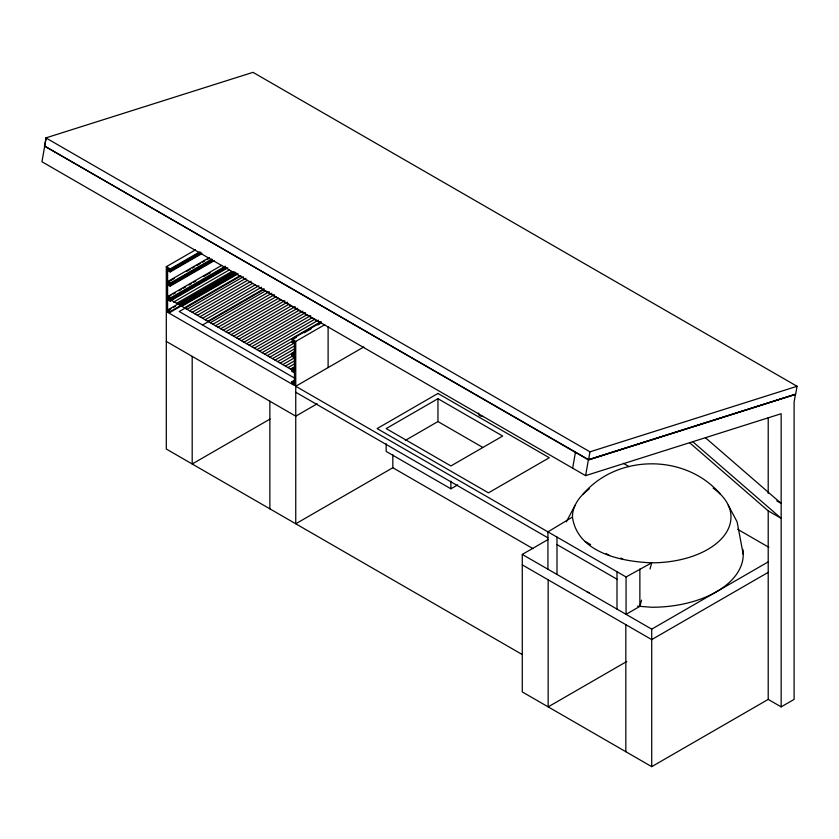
<?xml version="1.0" encoding="UTF-8"?>
<svg xmlns="http://www.w3.org/2000/svg" width="839" height="839" viewBox="0 0 839 839"><rect width="100%" height="100%" fill="white"/><g stroke="black" fill="none" stroke-linecap="round" stroke-linejoin="round"><path stroke-width="1.26" d="M547.94 539.603L522.278 554.422L522.278 691.923L651.714 766.657L768.209 699.401L768.209 510.878L689.648 442.751M768.209 493.322L768.22 417.738M768.209 699.401L781.161 706.878L781.161 413.721L585.601 475.64L41.95 161.759L46.155 137.816L252.979 72.343L797.05 386.276L795.624 394.393L588.548 459.95L44.477 146.017L46.155 137.816M572.659 468.162L575.439 452.336M585.601 475.64L588.391 459.814L795.362 394.278M588.548 459.95L589.974 451.833L797.05 386.276M363.822 346.968L295.748 386.265L626.062 576.97L626.062 614.337L639.874 606.366L641.562 600.137M650.026 569.031L651.714 562.812A79.265 45.767 0 0 0 723.333 536.666A79.265 45.767 0 0 0 713.108 488.099M566.315 521.868L575.145 505.204M583.074 494.171C617.462 453.71 685.966 453.71 720.365 494.171M589.324 488.822A79.265 45.767 0 0 0 572.45 517.055L547.93 531.863L547.93 569.23M521.848 654.315L166.311 449.043L166.311 266.697L195.477 249.854M200.615 252.12L170.191 269.686L170.191 268.941L199.493 252.025M170.191 269.686L167.601 268.197L167.601 269.686L170.191 271.186L201.748 252.969M211.889 259.062L170.191 283.142L167.601 281.642L167.601 270.431L170.191 271.93L201.748 253.714M167.601 281.642L209.299 257.573M168.733 281.747L174.365 278.485M186.761 271.333L190.138 269.382M192.393 268.081L194.648 266.781M196.903 265.481L200.28 263.519M202.535 262.219L204.789 260.919M207.044 259.618L209.299 258.318M213.012 260.656L170.191 285.386L167.601 283.886L167.601 282.397L170.191 283.886L211.889 259.817M225.408 266.204L170.191 298.086L167.601 296.587L167.601 284.631L170.191 286.13L214.144 260.751M167.601 296.587L221.695 265.365M168.733 296.691L170.978 295.391M173.233 294.09L175.487 292.78M178.875 290.829L181.13 289.528M183.374 288.228L185.629 286.928M189.016 284.977L191.271 283.676M193.526 282.376L195.77 281.075M203.667 276.524L210.421 272.612M225.408 266.949L170.191 298.831L167.601 297.342L167.601 298.831L169.856 297.53M167.601 298.831L170.191 300.331L226.54 267.798M236.682 273.147L170.191 311.542L167.601 310.042L167.601 299.586L170.191 301.075L227.83 267.798M174.072 301.82L229.288 269.938M176.662 303.319L231.879 271.437M167.601 310.042L234.091 271.658M168.733 310.136L170.978 308.836M173.233 307.535L175.487 306.235M183.374 301.683L185.629 300.383M193.526 295.831L195.77 294.52M203.667 289.969L210.421 286.068M212.676 284.767L216.063 282.816M222.817 278.915L226.205 276.954M228.46 275.653L230.704 274.353M179.252 304.809L235.602 272.276M236.682 273.902L170.191 312.286L167.601 310.787L167.601 312.286L169.856 310.986M181.843 306.308L238.182 273.776M184.433 307.798L239.65 275.926M240.95 275.916L179.252 311.542L294.625 378.148M187.024 309.297L243.362 276.765M189.604 310.787L245.953 278.265M192.194 312.286L247.411 280.404M194.784 313.776L251.134 281.254M197.375 315.275L252.591 283.393M199.965 316.764L255.182 284.893M202.556 318.264L258.894 285.732M205.136 319.764L261.485 287.232M207.726 321.253L264.075 288.721M202.807 324.84L263.394 289.864L321.075 323.172M210.316 322.753L265.533 290.871M212.907 324.242L269.256 291.71M215.497 325.742L271.836 293.21M218.088 327.231L274.426 294.699M220.678 328.731L275.895 296.849M223.258 330.22L278.485 298.338M225.848 331.72L281.065 299.838M228.439 333.209L284.788 300.677M231.029 334.709L287.378 302.176M233.62 336.198L288.836 304.316M236.21 337.698L291.427 305.816M238.79 339.187L295.139 306.654M241.38 340.686L297.73 308.154M243.971 342.176L299.187 310.294M246.561 343.675L302.91 311.143M249.152 345.165L305.501 312.632M251.742 346.664L306.959 314.782M254.332 348.154L310.671 315.621M256.912 349.653L312.139 317.771M259.503 351.142L314.719 319.271M262.093 352.642L318.442 320.11M264.684 354.131L321.033 321.61M167.601 312.286L294.458 385.521L294.458 384.031L291.867 382.532L291.867 381.787L294.458 383.276L294.458 372.82L291.867 371.331L291.867 370.586L294.458 372.076L294.458 370.586L291.867 369.076L291.867 368.342L294.458 369.831L294.458 357.875L291.867 356.386L291.867 355.631L294.458 357.131L294.458 355.631L291.867 354.131L291.867 353.397L294.458 354.887L294.458 343.675L291.867 342.186L291.867 341.431L294.458 342.931L294.458 341.431L291.867 339.942L291.867 339.187L321.169 322.27M294.122 338.641L296.377 337.341M304.263 332.789L311.028 328.878M317.792 324.976L321.169 323.025M267.274 355.631L294.122 340.131M291.867 339.187L295.748 341.431L324.766 324.683M269.864 357.12L294.657 342.815M272.455 358.62L294.992 345.605M275.035 360.109L295.328 348.405M277.625 361.609L294.531 351.845M291.867 353.397L295.255 351.447M291.867 354.131L295.255 352.181M291.867 355.631L294.122 354.331M280.216 363.109L293.744 355.296M282.806 364.598L295.202 357.445M285.396 366.098L294.405 360.885M287.987 367.587L294.741 363.686M168.901 298.831L290.567 369.087L295.255 366.391M291.867 369.076L295.255 367.125M291.867 370.586L294.122 369.286M295.422 370.03L293.168 371.331L293.168 370.586L295.412 369.275M291.867 381.787L295.255 379.836M291.867 382.532L295.255 380.581M270.085 419.028L192.194 463.988L192.194 356.376M317.205 403.779L295.748 416.165L166.311 341.431M437.958 398.682L386.181 428.582L450.9 465.949L502.676 436.049L437.958 398.682L437.958 421.556L482.593 447.323M405.321 440.402L437.958 421.556M533.017 548.664L392.83 467.732L295.748 523.777L295.748 341.431M386.181 443.831L386.181 451.445L450.9 488.812L457.654 484.921M626.062 576.97L651.714 562.812C621.762 561.731 577.431 552.849 572.45 517.055M522.278 554.422L651.714 629.145L768.209 561.889M768.209 572.355L651.714 639.612L522.278 564.878M626.806 661.468L548.161 706.878L548.161 579.822M781.161 706.878L794.103 699.401L794.103 402.154L795.487 394.236L588.59 459.636M44.477 146.017L587.447 458.985M637.504 606.178L651.714 607.258A91.524 52.847 0 0 0 742.83 549.409M586.996 591.789L589.366 592.837M776.841 500.914L781.161 503.41L705.4 437.706M768.209 510.878L781.161 518.355L692.773 441.713M623.45 463.369L629.103 466.631M737.638 529.294L768.881 547.332M45.904 137.9L589.974 451.833M620.891 558.04L623.115 559.319M585.014 541.396L590.593 544.616M606.198 553.625L609.544 555.554M295.748 392.243L547.857 537.799M556.991 544.574L617.053 579.246M166.311 266.697L170.191 268.941M290.567 369.087L293.168 370.586M728.283 505.204L737.114 521.868L743.249 554.422M651.714 629.145L651.714 766.657M639.874 568.999L639.874 606.366M625.831 624.667L625.831 751.713M617.001 571.737L617.001 609.104M556.991 537.096L556.991 574.463M450.9 481.187L450.9 488.812M392.83 454.759L392.83 467.732M328.112 326.591L328.112 367.587M269.864 401.22L269.864 508.833M170.191 271.186L170.191 271.93M170.191 283.142L170.191 283.886M170.191 285.386L170.191 286.13M170.191 298.086L170.191 298.831M170.191 300.331L170.191 301.075M170.191 311.542L170.191 312.286M483.274 416.522A4.761 2.748 0 0 1 478.681 413.061M171.24 300.11L171.67 300.645L171.261 300.047M173.82 301.6L174.26 302.145L173.82 301.6M437.958 393.46L377.12 428.582L488.445 492.85L549.283 457.727L437.958 393.46"/></g></svg>
